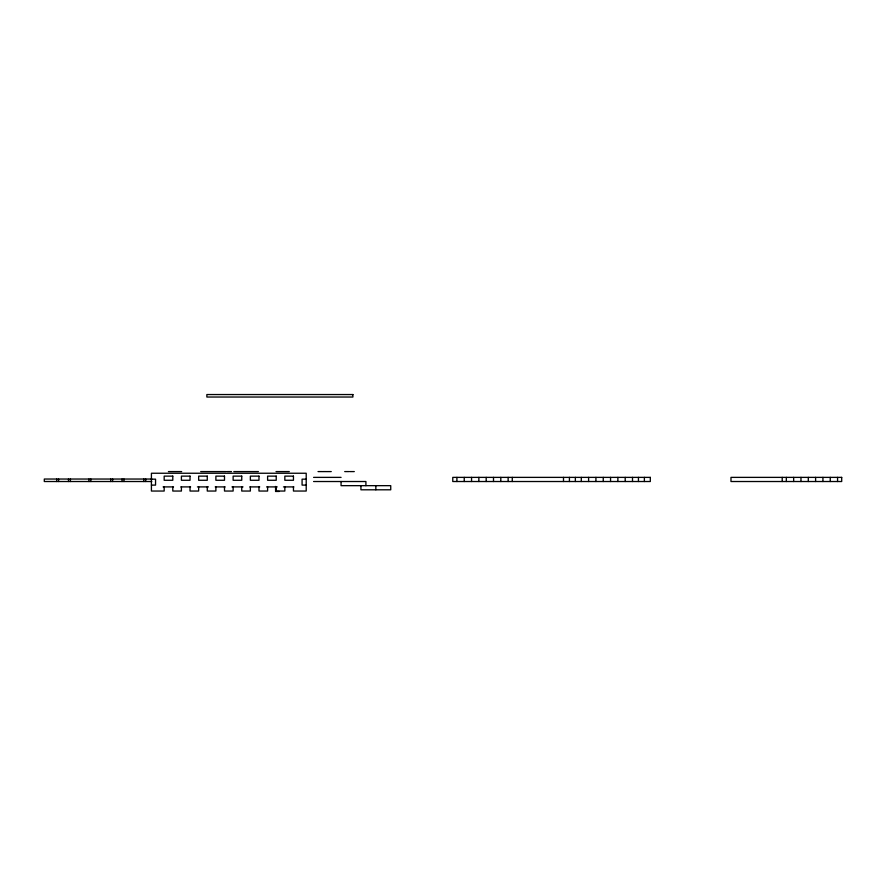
<?xml version="1.0" encoding="UTF-8"?>
<svg xmlns="http://www.w3.org/2000/svg" width="886" height="886" viewBox="0 0 886 886"><rect width="100%" height="100%" fill="white"/><g stroke="black" fill="none" stroke-linecap="round" stroke-linejoin="round"><path stroke-width="1.33" d="M168.418 471.585L181.663 471.585M200.701 471.585L224.878 471.585M225.299 471.585L226.373 471.585M227.303 471.585L231.49 471.585M233.815 471.585L258.38 471.585M276.033 471.585L289.279 471.585M318.03 471.585L322.67 471.585M323.08 471.585L326.757 471.585M327.178 471.585L331.253 471.585M344.709 471.585L348.807 471.585M349.538 471.585L354.3 471.585M313.589 477.377L341.066 477.377M151.75 479.038L44.3 479.038L44.3 481.519L151.75 481.519M151.417 479.171L155.548 479.171L155.548 485.107L151.417 485.107M306.213 479.171L302.082 479.171L302.082 485.107L306.213 485.107M313.589 481.519L365.907 481.519L365.907 485.661M163.113 486.901L173.523 486.901M180.788 486.901L190.623 486.901M197.412 486.901L208.42 486.901M215.22 486.901L225.166 486.901M231.966 486.901L243.008 486.901M249.808 486.901L259.731 486.901M266.564 486.901L277.196 486.901M283.454 486.901L293.886 486.901M279.3 491.453L275.579 491.453L275.579 486.492M837.558 477.377L837.558 481.519M830.248 477.377L830.248 481.519M822.928 477.377L822.928 481.519M815.607 477.377L815.607 481.519M808.298 477.377L808.298 481.519M800.977 477.377L800.977 481.519M793.657 477.377L793.657 481.519M786.336 477.377L786.336 481.519M782.205 477.377L782.205 481.519M644.377 477.377L644.377 481.519M638.441 477.377L638.441 481.519M632.504 477.377L632.504 481.519M625.195 477.377L625.195 481.519M617.874 477.377L617.874 481.519M610.554 477.377L610.554 481.519M603.244 477.377L603.244 481.519M595.924 477.377L595.924 481.519M588.603 477.377L588.603 481.519M581.294 477.377L581.294 481.519M575.357 477.377L575.357 481.519M569.421 477.377L569.421 481.519M563.496 477.377L563.496 481.519M512.274 477.377L512.274 481.519M508.132 477.377L508.132 481.519M500.811 477.377L500.811 481.519M493.502 477.377L493.502 481.519M486.181 477.377L486.181 481.519M478.861 477.377L478.861 481.519M471.551 477.377L471.551 481.519M464.231 477.377L464.231 481.519M456.91 477.377L456.91 481.519M375.841 485.661L375.841 489.803M360.934 485.661L360.934 489.803L390.737 489.803L390.737 485.661L341.066 485.661L341.066 481.519M293.454 486.901L293.454 491.043L306.213 491.043L306.213 473.246L151.417 473.246L151.417 491.043L164.176 491.043L164.176 486.901M284.838 486.901L284.838 491.043L276.222 491.043L276.222 486.901M275.745 486.492L275.745 491.453M267.605 486.901L267.605 491.043L258.978 491.043L258.978 486.901M250.361 486.901L250.361 491.043L241.745 491.043L241.745 486.901M233.129 486.901L233.129 491.043L224.501 491.043L224.501 486.901M215.885 486.901L215.885 491.043L207.269 491.043L207.269 486.901M198.652 486.901L198.652 491.043L190.025 491.043L190.025 486.901M181.409 486.901L181.409 491.043L172.792 491.043L172.792 486.901M145.736 479.038L145.736 481.519M143.831 479.038L143.831 481.519M123.962 479.038L123.962 481.519M122.058 479.038L122.058 481.519M112.622 479.038L112.622 481.519M110.717 479.038L110.717 481.519M90.848 479.038L90.848 481.519M88.943 479.038L88.943 481.519M70.404 479.038L70.404 481.519M68.499 479.038L68.499 481.519M58.565 479.038L58.565 481.519M56.66 479.038L56.66 481.519M352.894 394.547L206.87 394.547L206.87 397.028L352.894 397.028L352.894 394.547M172.792 476.136L164.176 476.136L164.176 480.278L172.792 480.278L172.792 476.136M190.025 476.136L181.409 476.136L181.409 480.278L190.025 480.278L190.025 476.136M207.269 476.136L198.652 476.136L198.652 480.278L207.269 480.278L207.269 476.136M224.501 476.136L215.885 476.136L215.885 480.278L224.501 480.278L224.501 476.136M241.745 476.136L233.129 476.136L233.129 480.278L241.745 480.278L241.745 476.136M258.978 476.136L250.361 476.136L250.361 480.278L258.978 480.278L258.978 476.136M276.222 476.136L267.605 476.136L267.605 480.278L276.222 480.278L276.222 476.136M293.454 476.136L284.838 476.136L284.838 480.278L293.454 480.278L293.454 476.136M650.313 477.377L452.768 477.377L452.768 481.519L650.313 481.519L650.313 477.377M841.7 477.377L730.983 477.377L730.983 481.519L841.7 481.519L841.7 477.377"/></g></svg>
